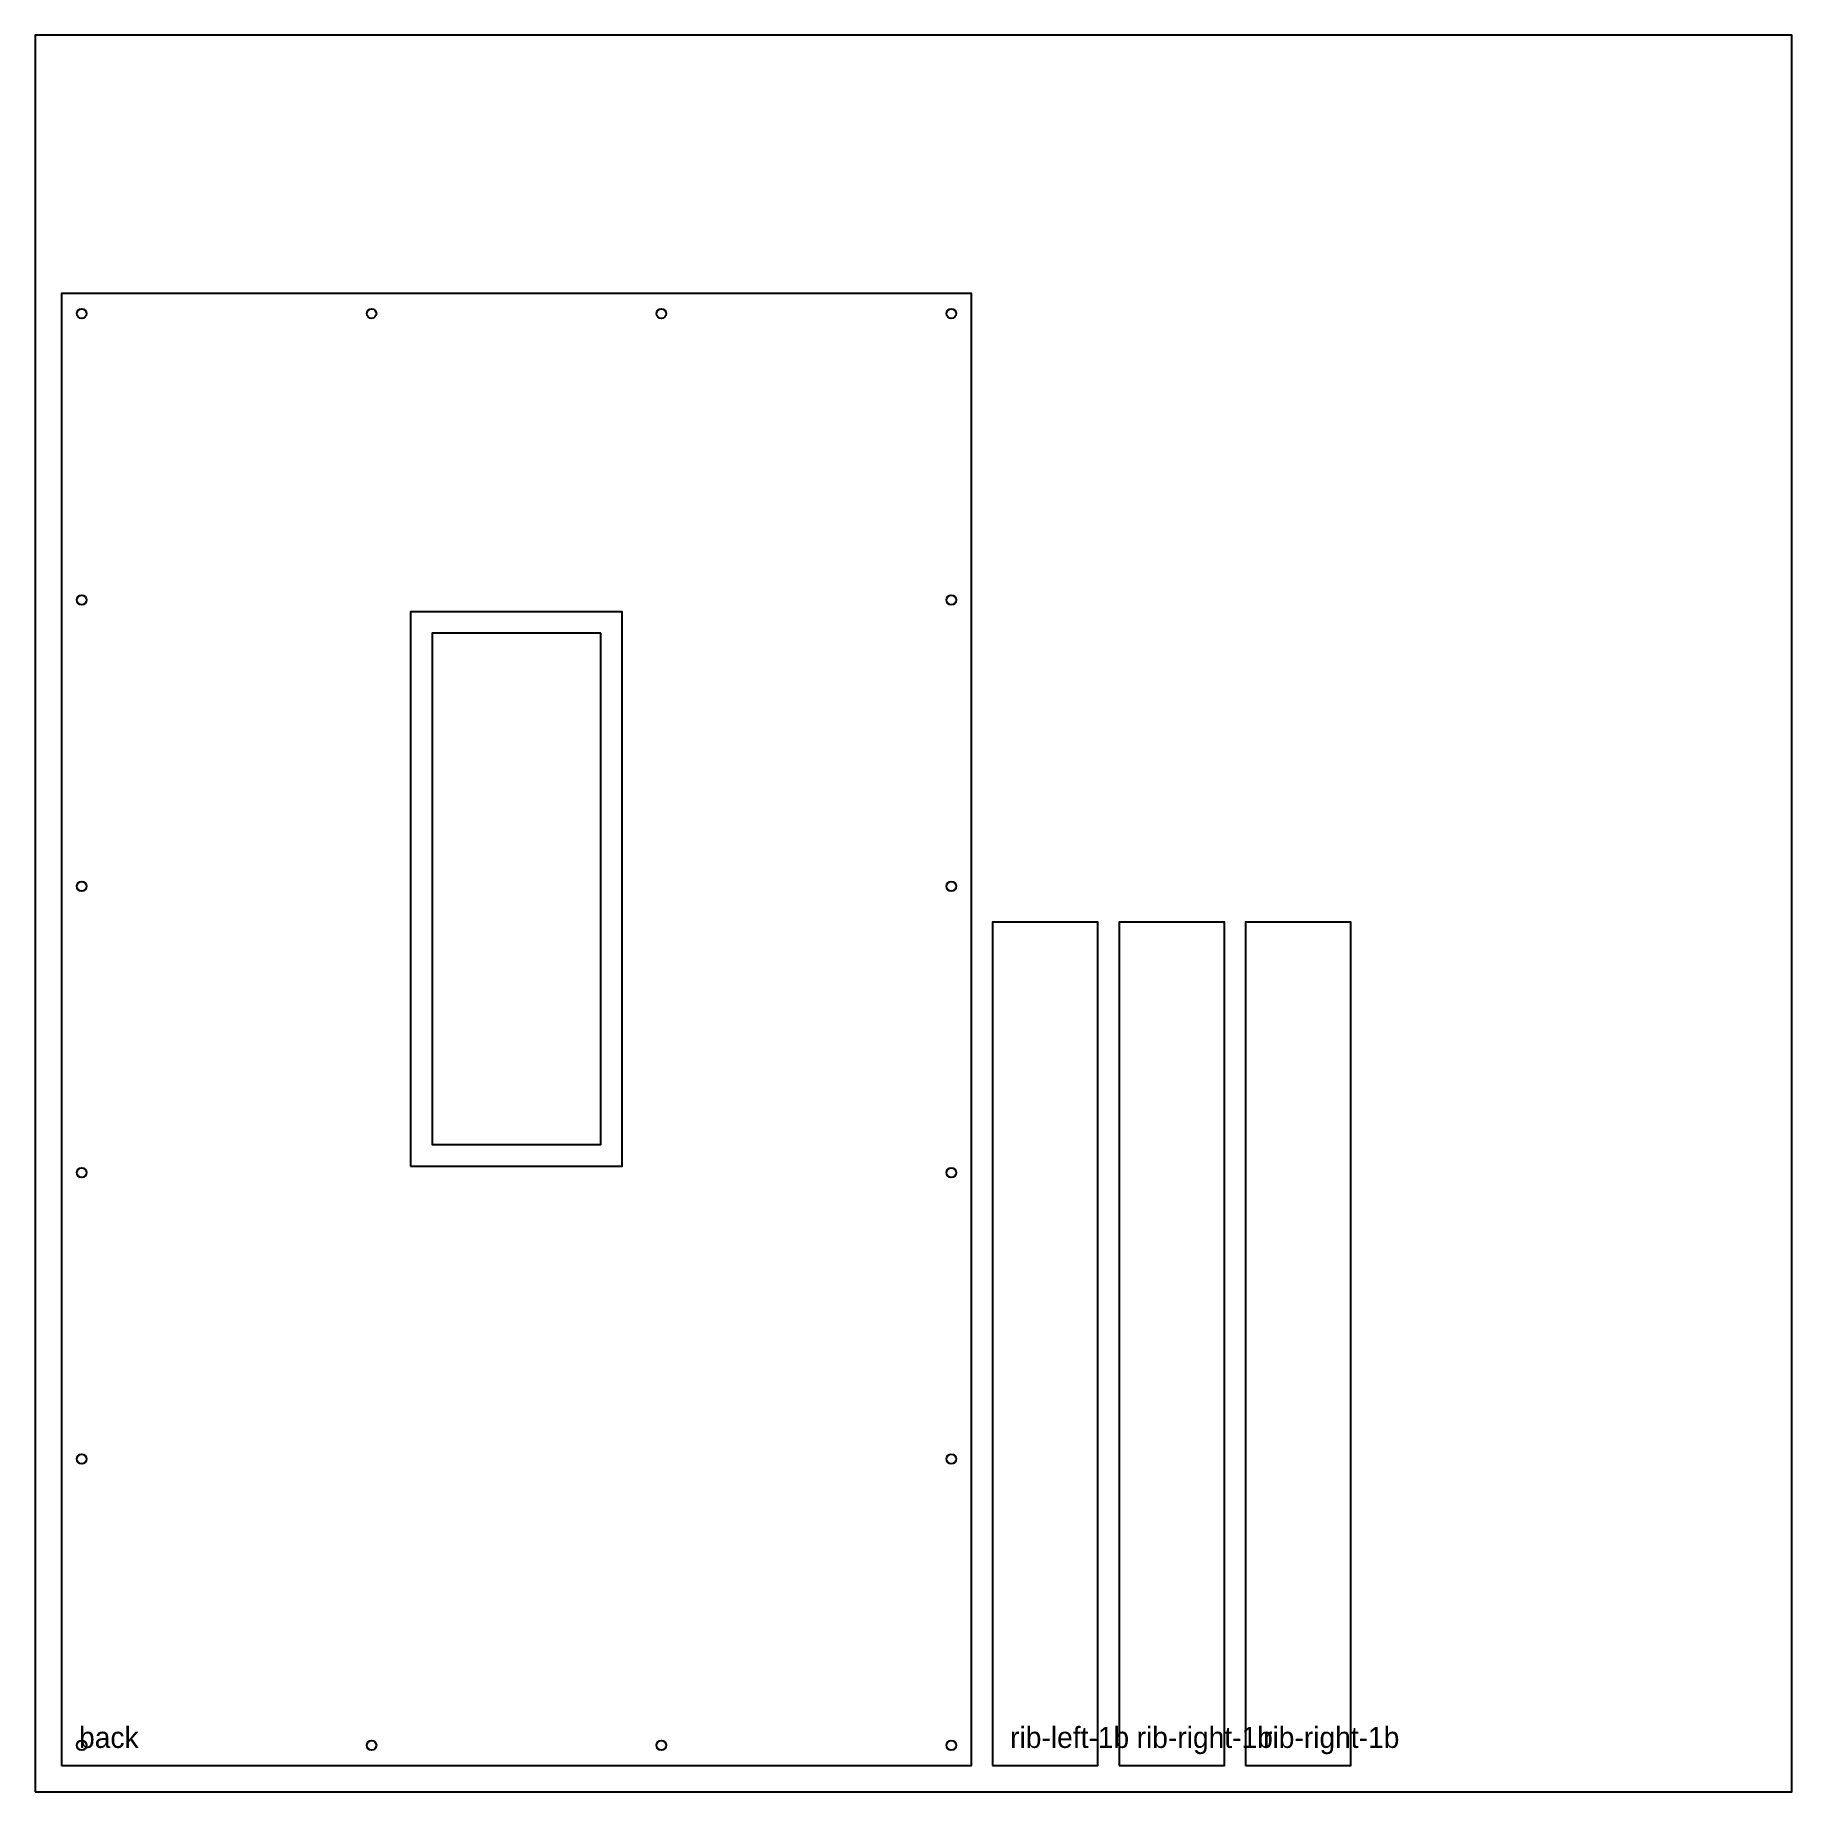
# Model space of a CAD drawing. Header units: millimetres. Extents: x 0 to 1000, y 0 to 1000.
import ezdxf

# ---------------------------------------------------------------- set-up
doc = ezdxf.new("R2010")
doc.units = ezdxf.units.MM
for name, color, linetype in [('CUT_INSIDE', 5, 'Continuous'), ('CUT_OUTSIDE', 1, 'Continuous'), ('POCKET_4.5MM', 3, 'Continuous')]:
    doc.layers.add(name, color=color, linetype=linetype)

msp = doc.modelspace()

# ---------------------------------------------------------------- linework, layer by layer
at = {"layer": 'CUT_INSIDE'}
msp.add_lwpolyline([(322, 659.5), (226, 659.5), (226, 368.5), (322, 368.5), (322, 659.5)], close=True, dxfattribs=at)
for centre in [(26.5, 841.5), (191.5, 841.5), (356.5, 841.5), (521.5, 841.5), (26.5, 678.5), (521.5, 678.5), (26.5, 515.5), (521.5, 515.5), (26.5, 352.5), (521.5, 352.5), (26.5, 189.5), (521.5, 189.5), (26.5, 26.5), (191.5, 26.5), (356.5, 26.5), (521.5, 26.5)]:
    msp.add_circle(centre, 2.75, dxfattribs=at)
at = {"layer": 'CUT_OUTSIDE'}
for points in [[(15, 15), (533, 15), (533, 853), (15, 853), (15, 15)], [(545, 15), (605, 15), (605, 495), (545, 495), (545, 15)], [(617, 15), (677, 15), (677, 495), (617, 495), (617, 15)], [(689, 15), (749, 15), (749, 495), (689, 495), (689, 15)]]:
    msp.add_lwpolyline(points, close=True, dxfattribs=at)
at = {"layer": 'POCKET_4.5MM'}
msp.add_lwpolyline([(213.75, 356.25), (334.25, 356.25), (334.25, 671.75), (213.75, 671.75), (213.75, 356.25)], close=True, dxfattribs=at)
at = {"layer": 'SHEET_EDGE'}
msp.add_lwpolyline([(0, 0), (1000, 0), (1000, 1000), (0, 1000)], close=True, dxfattribs=at)

# ---------------------------------------------------------------- texts
at = {"layer": 'NOTES'}
for s, p in [('back', (25, 25)), ('rib-left-1b', (555, 25)), ('rib-right-1b', (627, 25)), ('rib-right-1b', (699, 25))]:
    msp.add_text(s, height=12, dxfattribs=at).set_placement(p)

doc.saveas('drawing.dxf')
